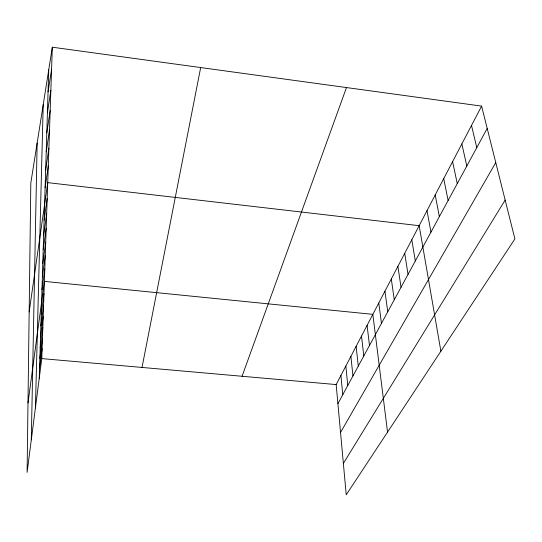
<?xml version="1.0" encoding="UTF-8"?>
<svg xmlns="http://www.w3.org/2000/svg" width="542" height="542" viewBox="0 0 542 542"><rect width="100%" height="100%" fill="white"/><g stroke="black" fill="none" stroke-linecap="round" stroke-linejoin="round"><path stroke-width="0.81" d="M31.294 439.901L37.147 143.027M35.42 407.936L43.224 104.647M39.248 378.269L48.733 69.85M52.317 47.201L30.819 183.006L27.1 472.38L41.781 358.601L52.317 47.201L481.608 106.103L514.9 238.92L346.23 494.799L336.162 384.569L481.608 106.103M39.546 368.452L42.12 348.621M40.183 347.842L42.832 327.673M39.857 358.316L42.472 338.316M40.86 325.817L43.584 305.315M40.514 337.016L43.204 316.684M27.994 402.95L44.397 281.393L372.835 314.346L387.55 432.103M41.212 314.224L43.983 293.561M42.364 276.887L45.264 255.736M41.964 289.787L44.823 268.791M42.777 263.507L45.724 242.193M43.204 249.611L46.199 228.141M44.112 220.167L47.201 198.399M43.645 235.181L46.693 213.555M29.16 311.948L47.737 182.634L419.156 225.675L440.89 351.196M45.108 187.769L48.306 165.723M45.643 170.263L48.902 148.081M46.206 151.977L49.525 129.673M46.795 132.851L50.176 110.439M47.411 112.831L50.86 90.331M48.055 91.855L51.571 69.274M142.024 367.442L200.675 67.56M242.064 376.27L346.48 87.567M337.903 403.688L487.204 128.42M340.532 432.469L495.761 162.573M343.364 463.417L505.164 200.066M41.781 358.601L336.162 384.569M471.513 125.426L476.777 147.641M461.852 143.928L466.811 166.021M452.597 161.645L457.265 183.609M443.722 178.636L448.126 200.465M435.206 194.951L439.359 216.637M427.021 210.614L430.944 232.152M411.805 239.74L415.308 260.973M404.725 253.304L408.038 274.374M397.889 266.379L401.033 287.294M391.297 279.001L394.278 299.753M384.935 291.19L387.754 311.779M378.783 302.964L381.453 323.391M367.083 325.363L369.481 345.464M361.514 336.026L363.79 355.958M356.121 346.345L358.282 366.114M350.898 356.345L352.944 375.952M345.837 366.04L347.774 385.484M340.925 375.443L342.768 394.725"/></g></svg>
